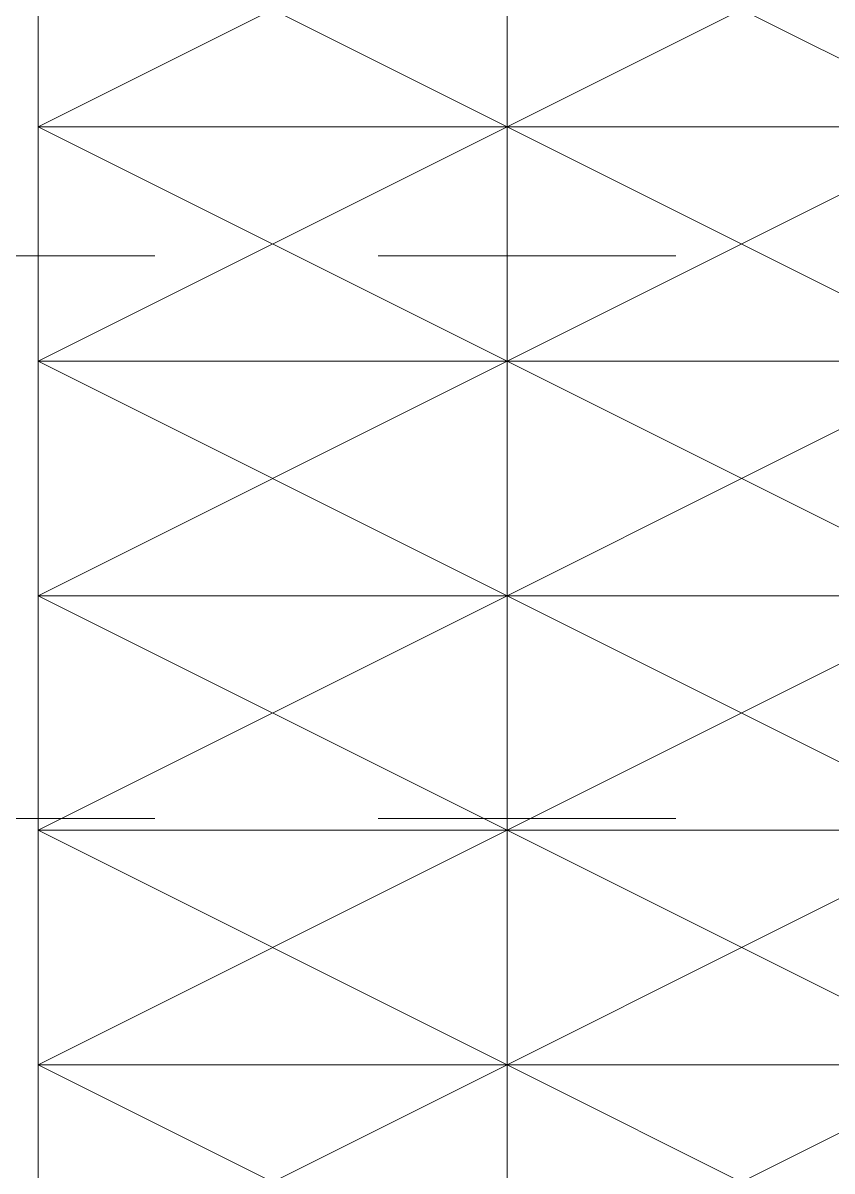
# Model space of a CAD drawing. Header units: millimetres. Extents: x 48966 to 155647, y -43515 to 26217.
# Drawn here: x 58487 to 61938, y -17386 to -12491 of the extents above; entities that cross this region are included whole.
import ezdxf

# ---------------------------------------------------------------- set-up
doc = ezdxf.new("R2010")
doc.units = ezdxf.units.MM
doc.linetypes.add('Осевые', pattern=[6350, 1270, -952.5, 3175, -952.5])
for name, color, linetype, lineweight in [('0-2', 7, 'Continuous', 9), ('191105_510_малая сцена _1 трансформация_dwg-1', 7, 'Continuous', 9), ('Оси-2', 7, 'Осевые', 9)]:
    doc.layers.add(name, color=color, linetype=linetype, lineweight=lineweight)

# ---------------------------------------------------------------- blocks, each defined once
blk = doc.blocks.new('191105_510_малая сцена _1 трансформация_dwg_100901_Scherenpodest-6759013-План 5-го этажа на отм_ _12_600')
at = {"layer": '0-2'}
blk.add_line((30718.2, -750537.4), (32718.2, -751537.4), dxfattribs=at)
at = {"layer": '0-2', "flags": 128}
blk.add_lwpolyline([(30718.2, -751537.4), (32718.2, -751537.4), (32718.2, -750537.4), (30718.2, -750537.4), (30718.2, -751537.4), (32718.2, -750537.4)], dxfattribs=at)
blk = doc.blocks.new('191105_510_малая сцена _1 трансформация_dwg-5477134-План 5-го этажа на отм_ _12_600')
at = {"rotation": 359.9999858160469}
for p in [(-30350.7, 758699.2), (-28350.7, 758699.2), (-30350.7, 757699.2), (-28350.7, 757699.2), (-30350.7, 756699.2), (-28350.7, 756699.2), (-30350.7, 755699.2), (-28350.7, 755699.2), (-30350.7, 754699.2), (-28350.7, 754699.2), (-30350.7, 753699.2), (-28350.7, 753699.2)]:
    blk.add_blockref('191105_510_малая сцена _1 трансформация_dwg_100901_Scherenpodest-6759013-План 5-го этажа на отм_ _12_600', p, dxfattribs=at)

msp = doc.modelspace()

# ---------------------------------------------------------------- linework, layer by layer
at = {"layer": 'Оси-2'}
for p, q in [((150171.6, -13482.9), (50565.6, -13482.9)), ((150171.6, -15882.9), (50565.6, -15882.9))]:
    msp.add_line(p, q, dxfattribs=at)

# ---------------------------------------------------------------- block references
at = {"layer": '191105_510_малая сцена _1 трансформация_dwg-1'}
msp.add_blockref('191105_510_малая сцена _1 трансформация_dwg-5477134-План 5-го этажа на отм_ _12_600', (58184.5, -20094.6), dxfattribs=at)

doc.saveas('drawing.dxf')
